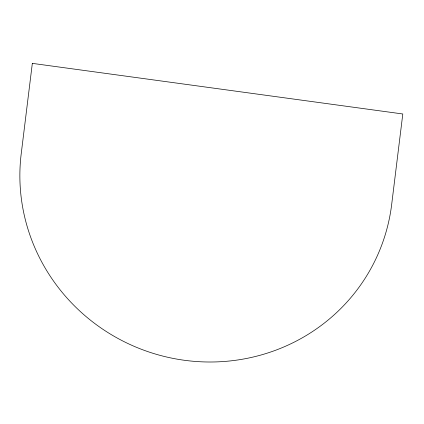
<?xml version="1.0" encoding="UTF-8"?>
<svg xmlns="http://www.w3.org/2000/svg" width="424" height="424" viewBox="0 0 424 424"><rect width="100%" height="100%" fill="white"/><g stroke="black" fill="none" stroke-linecap="round" stroke-linejoin="round"><path stroke-width="0.64" d="M32.33 63.372L21.2 153.896A187.265 182.092 21.7 0 0 184.17 360.246A187.265 182.092 21.7 0 0 391.67 204.506L402.8 113.982L32.33 63.372"/></g></svg>
